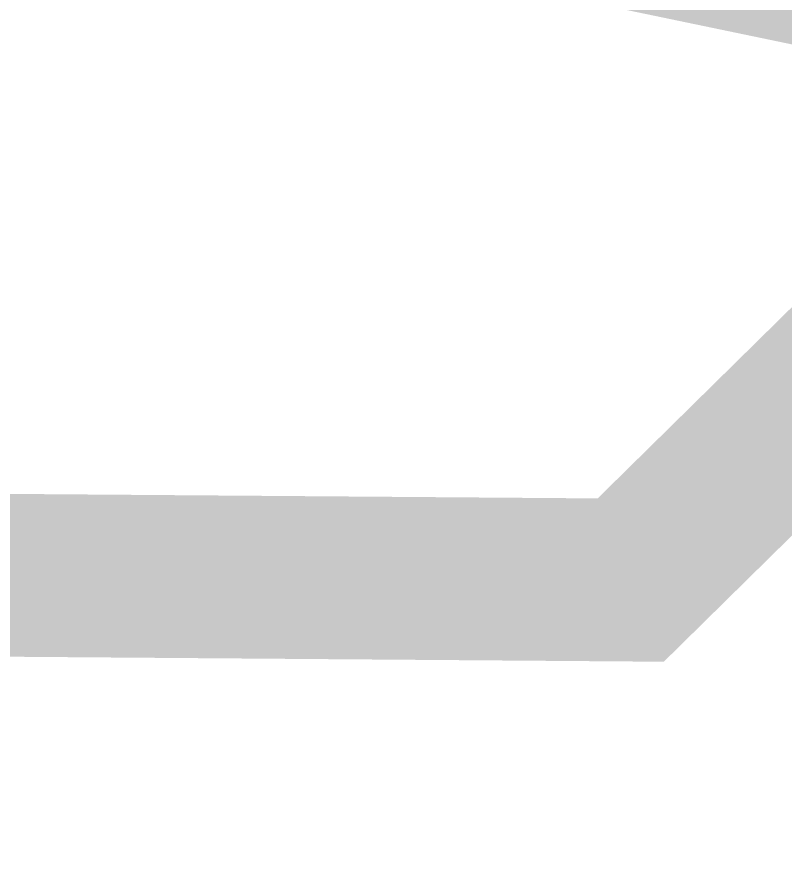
# Model space of a CAD drawing. Header units: metres. Extents: x 326467 to 340077, y 1811030 to 1824953.
# Drawn here: x 328635.48 to 328649.78, y 1812645.26 to 1812660.95 of the extents above; entities that cross this region are included whole.
import ezdxf

# ---------------------------------------------------------------- set-up
doc = ezdxf.new("R2010")
doc.units = ezdxf.units.M
doc.header["$MEASUREMENT"] = 0
for name, color, linetype in [('CRZ LINE FOR RIVER OR CREEK', 84, 'Continuous'), ('HAZARDS LINE', 1, 'Continuous'), ('NDZ-200M FROM CRZ', 30, 'Continuous')]:
    doc.layers.add(name, color=color, linetype=linetype)

# ---------------------------------------------------------------- blocks, each defined once
blk = doc.blocks.new('16')
at = {"layer": 'CRZ LINE FOR RIVER OR CREEK', "ltscale": 0.1, "const_width": 3.032, "flags": 128}
blk.add_lwpolyline([(328500.104, 1812715.848), (328586.46, 1812675.187), (328687.365, 1812654.192), (328814.794, 1812626.294), (328896.979, 1812575.751), (329009.823, 1812530.404), (329088.604, 1812523.731), (329177.647, 1812537.196), (329273.318, 1812592.835), (329399.301, 1812709.348), (329470.471, 1812762.272), (329556.37, 1812894.128)], dxfattribs=at)
at = {"layer": 'HAZARDS LINE', "lineweight": 18, "const_width": 3.032}
blk.add_lwpolyline([(328602.505, 1812658.89), (328606.547, 1812658.859), (328610.559, 1812654.784), (328614.601, 1812654.753), (328618.643, 1812654.722), (328622.686, 1812654.691), (328626.728, 1812654.66), (328630.74, 1812650.585), (328634.782, 1812650.554), (328638.824, 1812650.523), (328642.867, 1812650.492), (328646.909, 1812650.461), (328650.983, 1812654.472), (328655.025, 1812654.441), (328659.068, 1812654.41), (328663.11, 1812654.379), (328667.153, 1812654.348)], dxfattribs=at)
at = {"layer": 'NDZ-200M FROM CRZ', "const_width": 3.032, "flags": 128}
blk.add_lwpolyline([(328500.104, 1812715.848), (328586.46, 1812675.187), (328687.365, 1812654.192), (328814.794, 1812626.294), (328896.979, 1812575.751), (329009.823, 1812530.404), (329088.604, 1812523.731), (329177.647, 1812537.196), (329273.318, 1812592.835), (329399.301, 1812709.348), (329470.471, 1812762.272), (329553.749, 1812890.105), (329595.21, 1812950.435), (329612.003, 1813031.171), (329648.947, 1813103.666), (329700.375, 1813170.313), (329708.446, 1813180.771), (329759.028, 1813224.116), (329775.573, 1813272.508), (329790.454, 1813367.411), (329809.16, 1813433.981)], dxfattribs=at)

msp = doc.modelspace()

# ---------------------------------------------------------------- block references
msp.add_blockref('16', (0, 0))

doc.saveas('drawing.dxf')
